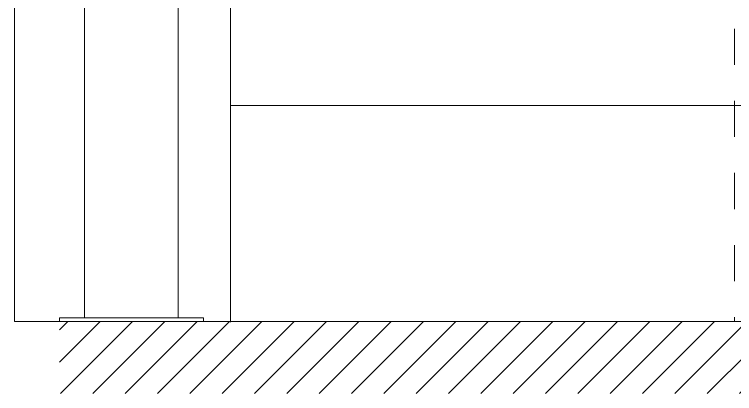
# Model space of a CAD drawing. Header units: inches. Extents: x 0 to 112, y 0 to 46.
# Drawn here: x 77.522 to 79.522, y 12.325 to 13.378 of the extents above; entities that cross this region are included whole.
import ezdxf
from ezdxf.enums import TextEntityAlignment as Align

# ---------------------------------------------------------------- set-up
doc = ezdxf.new("R2010")
doc.units = ezdxf.units.IN
doc.header["$MEASUREMENT"] = 0
doc.linetypes.add('PHANTOM', pattern=[12.7, 6.35, -1.27, 1.27, -1.27, 1.27, -1.27])
doc.layers.add('PK24-SYS-ROOM', color=8, linetype='Continuous', true_color=0x808080)
doc.layers.add('PK24E-HELPER', color=253, linetype='PHANTOM', true_color=0xa1a1a1)
for name, color, linetype in [('PK24E', 7, 'Continuous'), ('PK24E-STRUCT-CONCRETE', 7, 'Continuous'), ('PK24E-STRUCT-STEEL', 254, 'Continuous')]:
    doc.layers.add(name, color=color, linetype=linetype)
doc.styles.add('Impact', font='impact.ttf', dxfattribs={"height": 5})

# ---------------------------------------------------------------- blocks, each defined once
blk = doc.blocks.new('*U33')
at = {"layer": 'PK24E-STRUCT-CONCRETE', "lineweight": 5}
h = blk.add_hatch(dxfattribs=at)
h.set_pattern_fill('ANSI31', color=256, scale=2)
h.set_pattern_definition([(45, (-15040.825, -24096.791), (-4.490128, 4.490128), [])])
h.paths.add_polyline_path([(-187.5, -1104.95), (187.5, -1104.95), (187.5, -1124.95), (-187.5, -1124.95)])
at = {"layer": 'PK24E-HELPER', "lineweight": 5}
blk.add_line((0, 256.29), (0, -1104.95), dxfattribs=at)
at = {"layer": 'PK24E-STRUCT-CONCRETE', "lineweight": 5}
blk.add_line((-187.5, -1104.95), (187.5, -1104.95), dxfattribs=at)
at = {"layer": 'PK24E-STRUCT-STEEL', "lineweight": 5}
for points in [[(-180.5, 299.34), (-154.5, 299.34), (-154.5, -1103.95), (-180.5, -1103.95)], [(-187.5, -1103.95), (-147.5, -1103.95), (-147.5, -1104.95), (-187.5, -1104.95)]]:
    blk.add_lwpolyline(points, close=True, dxfattribs=at)
blk = doc.blocks.new('ROOM-INFODISP--FRONT-COMP-PK24')
blk.add_point((0, 0))
blk = doc.blocks.new('ROOM-LIGHT--FRONT-COMP-PK24')
at = {"layer": 'PK24E-HELPER'}
blk.add_point((0, 0), dxfattribs=at)
blk = doc.blocks.new('*U50')
at = {"layer": 'PK24-SYS-ROOM', "color": 2, "lineweight": 5}
blk.add_line((-140, 60), (140, 60), dxfattribs=at)
at = {"layer": 'PK24-SYS-ROOM', "lineweight": 5}
for points in [[(-200, 0), (200, 0), (200, 260), (-200, 260)], [(-140, 0), (140, 0), (140, 210), (-140, 210)]]:
    blk.add_lwpolyline(points, close=True, dxfattribs=at)
for name in ['ROOM-LIGHT--FRONT-COMP-PK24', 'ROOM-INFODISP--FRONT-COMP-PK24']:
    blk.add_blockref(name, (-140, 0), dxfattribs=at)
at = {"layer": 'PK24-SYS-ROOM', "color": 3, "lineweight": 5, "style": 'Impact'}
blk.add_attdef('ROOMNO', text='', height=10, dxfattribs=at).set_placement((178.82, 230), align=Align.CENTER)

msp = doc.modelspace()

# ---------------------------------------------------------------- block references
at = {"layer": 'PK24E', "lineweight": 5, "xscale": 0.01, "yscale": 0.01, "zscale": 0.01}
for name, p in [('*U33', (79.5224, 23.5746)), ('*U33', (79.5224, 23.5746)), ('*U50', (79.5225, 12.5251))]:
    msp.add_blockref(name, p, dxfattribs=at)

doc.saveas('drawing.dxf')
